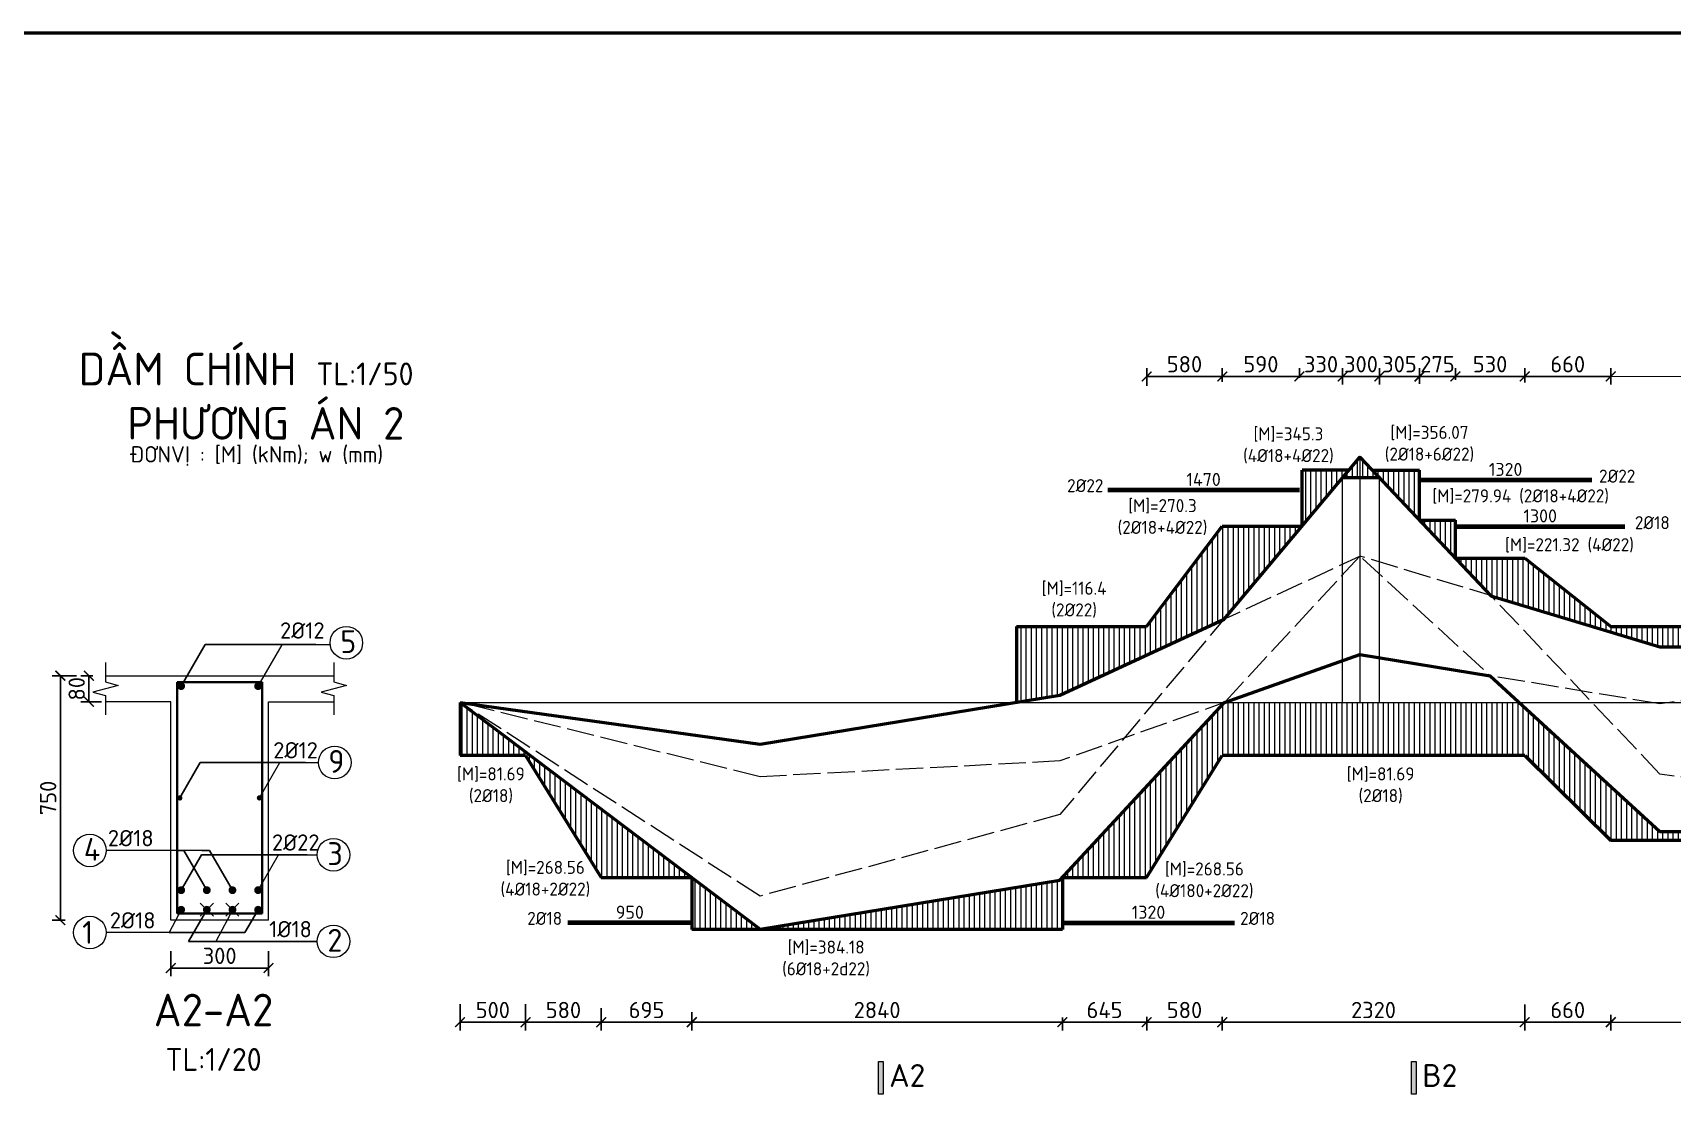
# Model space of a CAD drawing. Header units: millimetres. Extents: x 0 to 4970, y -594 to 1412.
# Drawn here: x 4015.6 to 4267, y 417.7 to 580.8 of the extents above; entities that cross this region are included whole.
import ezdxf

# ---------------------------------------------------------------- set-up
doc = ezdxf.new("R2010")
doc.units = ezdxf.units.MM
doc.header["$LTSCALE"] = 0.35
doc.header["$PDMODE"] = 3
doc.linetypes.add('ACAD_ISO02W100', pattern=[15, 12, -3])
doc.layers.get('0').update_dxf_attribs({"lineweight": 50})
for name, color, linetype, lineweight in [('Cot Dai', 7, 'Continuous', 35), ('Cot thep', 2, 'Continuous', 70), ('Cotthepcat', 3, 'Continuous', 70), ('Duong Bao', 6, 'Continuous', 18), ('DuongBaoBieuDo', 2, 'Continuous', 50), ('Kich Thuoc', 1, 'Continuous', 20), ('Ky Hieu', 4, 'Continuous', 20), ('NetCat', 7, 'Continuous', 20), ('Text', 40, 'Continuous', 20)]:
    doc.layers.add(name, color=color, linetype=linetype, lineweight=lineweight)
doc.styles.get("Standard").update_dxf_attribs({"font": 'isocpeur.ttf'})
doc.styles.add('VN', font='')
doc.styles.get('VN').set_extended_font_data('TCVN 7284')
doc.dimstyles.new('Dim20', dxfattribs={"dimtxt": 2.5, "dimasz": 1.5, "dimexe": 1.25, "dimexo": 0.625, "dimtad": 1, "dimlfac": 20, "dimtxsty": 'Standard', "dimblk": 'ARCHTICK', "dimcen": 2.5, "dimadec": 0, "dimazin": 0, "dimtfac": 1, "dimtmove": 0, "dimatfit": 3, "dimfxl": 1, "dimarcsym": 0})
doc.dimstyles.new('Dim50', dxfattribs={"dimtxt": 2.5, "dimasz": 1.5, "dimexe": 1.25, "dimexo": 0.625, "dimtad": 1, "dimlfac": 50, "dimtxsty": 'Standard', "dimblk": 'ARCHTICK', "dimcen": 2.5, "dimadec": 0, "dimazin": 0, "dimtfac": 1, "dimtmove": 0, "dimatfit": 3, "dimfxl": 1, "dimarcsym": 0})
doc.dimstyles.new('Dim50KT', dxfattribs={"dimtxt": 2.5, "dimasz": 1.5, "dimexe": 1.25, "dimexo": 0.625, "dimtad": 1, "dimlfac": 50, "dimtxsty": 'Standard', "dimblk": 'ARCHTICK', "dimcen": 2.5, "dimse1": 1, "dimse2": 1, "dimsd1": 1, "dimsd2": 1, "dimadec": 0, "dimazin": 0, "dimtfac": 1, "dimtmove": 0, "dimatfit": 3, "dimfxl": 1, "dimarcsym": 0})
doc.dimstyles.new('ISO-25', dxfattribs={"dimtxt": 2.5, "dimasz": 2.5, "dimexe": 1.25, "dimexo": 0.625, "dimtad": 1, "dimtxsty": 'Standard', "dimcen": 2.5, "dimadec": 0, "dimazin": 0, "dimtfac": 1, "dimtmove": 0, "dimatfit": 3, "dimfxl": 1, "dimarcsym": 0})

# ---------------------------------------------------------------- blocks, each defined once
blk = doc.blocks.new('_ArchTick')
at = {"color": 0, "linetype": 'ByBlock', "const_width": 0.15}
blk.add_lwpolyline([(-0.5, -0.5), (0.5, 0.5)], dxfattribs=at)
blk = doc.blocks.new('*D134')
at = {"layer": 'Defpoints', "color": 0}
for p in [(4244.41, 528.07), (4244.41, 526.52), (4257.61, 526.22)]:
    blk.add_point(p, dxfattribs=at)
at = {"layer": 'Kich Thuoc', "color": 0, "lineweight": -2}
for p, q in [((4244.41, 527.14), (4244.41, 529.32)), ((4257.61, 528.07), (4244.41, 528.07)), ((4257.61, 526.84), (4257.61, 529.32))]:
    blk.add_line(p, q, dxfattribs=at)
at = {"layer": 'Kich Thuoc', "color": 0, "lineweight": -2, "xscale": 1.5, "yscale": 1.5, "zscale": 1.5, "rotation": 180}
blk.add_blockref('_ArchTick', (4244.41, 528.07), dxfattribs=at)
at = {"layer": 'Kich Thuoc', "color": 0, "lineweight": -2, "xscale": 1.5, "yscale": 1.5, "zscale": 1.5}
blk.add_blockref('_ArchTick', (4257.61, 528.07), dxfattribs=at)
at = {"layer": 'Kich Thuoc', "color": 0, "insert": (4251.01, 529.95), "char_height": 2.5, "attachment_point": 5}
blk.add_mtext('660', dxfattribs=at)
blk = doc.blocks.new('_None')
blk = doc.blocks.new('*D135')
at = {"layer": 'Defpoints', "color": 0}
for p in [(4216.49, 528.07), (4216.49, 526.2), (4222.14, 526.2)]:
    blk.add_point(p, dxfattribs=at)
at = {"layer": 'Kich Thuoc', "color": 0, "lineweight": -2}
for p, q in [((4216.49, 526.82), (4216.49, 529.32)), ((4222.14, 528.07), (4216.49, 528.07)), ((4222.14, 526.82), (4222.14, 529.32))]:
    blk.add_line(p, q, dxfattribs=at)
at = {"layer": 'Kich Thuoc', "color": 0, "lineweight": -2, "xscale": 1.5, "yscale": 1.5, "zscale": 1.5, "rotation": 180}
blk.add_blockref('_ArchTick', (4216.49, 528.07), dxfattribs=at)
at = {"layer": 'Kich Thuoc', "color": 0, "lineweight": -2, "xscale": 1.5, "yscale": 1.5, "zscale": 1.5}
blk.add_blockref('_ArchTick', (4222.14, 528.07), dxfattribs=at)
at = {"layer": 'Kich Thuoc', "color": 0, "insert": (4219.31, 529.95), "char_height": 2.5, "attachment_point": 5}
blk.add_mtext('300', dxfattribs=at)
blk = doc.blocks.new('*D136')
at = {"layer": 'Defpoints', "color": 0}
for p in [(4081.14, 432.42), (4091.2, 432.42), (4091.2, 429.02)]:
    blk.add_point(p, dxfattribs=at)
at = {"layer": 'Kich Thuoc', "color": 0, "lineweight": -2}
for p, q in [((4081.14, 431.79), (4081.14, 427.77)), ((4091.2, 431.79), (4091.2, 427.77)), ((4081.14, 429.02), (4091.2, 429.02))]:
    blk.add_line(p, q, dxfattribs=at)
at = {"layer": 'Kich Thuoc', "color": 0, "lineweight": -2, "xscale": 1.5, "yscale": 1.5, "zscale": 1.5, "rotation": 180}
blk.add_blockref('_ArchTick', (4081.14, 429.02), dxfattribs=at)
at = {"layer": 'Kich Thuoc', "color": 0, "lineweight": -2, "xscale": 1.5, "yscale": 1.5, "zscale": 1.5}
blk.add_blockref('_ArchTick', (4091.2, 429.02), dxfattribs=at)
at = {"layer": 'Kich Thuoc', "color": 0, "insert": (4086.17, 430.89), "char_height": 2.5, "attachment_point": 5}
blk.add_mtext('500', dxfattribs=at)
blk = doc.blocks.new('*D137')
at = {"layer": 'Defpoints', "color": 0}
for p in [(4244.41, 432.35), (4257.61, 430.76), (4257.61, 429.02)]:
    blk.add_point(p, dxfattribs=at)
at = {"layer": 'Kich Thuoc', "color": 0, "lineweight": -2}
for p, q in [((4244.41, 431.72), (4244.41, 427.77)), ((4257.61, 430.14), (4257.61, 427.77)), ((4244.41, 429.02), (4257.61, 429.02))]:
    blk.add_line(p, q, dxfattribs=at)
at = {"layer": 'Kich Thuoc', "color": 0, "lineweight": -2, "xscale": 1.5, "yscale": 1.5, "zscale": 1.5, "rotation": 180}
blk.add_blockref('_ArchTick', (4244.41, 429.02), dxfattribs=at)
at = {"layer": 'Kich Thuoc', "color": 0, "lineweight": -2, "xscale": 1.5, "yscale": 1.5, "zscale": 1.5}
blk.add_blockref('_ArchTick', (4257.61, 429.02), dxfattribs=at)
at = {"layer": 'Kich Thuoc', "color": 0, "insert": (4251.01, 430.89), "char_height": 2.5, "attachment_point": 5}
blk.add_mtext('660', dxfattribs=at)
blk = doc.blocks.new('*D148')
at = {"layer": 'Defpoints', "color": 0}
for p in [(4025.47, 482.17), (4024.23, 478.17), (4026.78, 478.17)]:
    blk.add_point(p, dxfattribs=at)
at = {"layer": 'Kich Thuoc', "color": 0, "lineweight": -2}
for p, q in [((4024.85, 482.17), (4022.98, 482.17)), ((4024.23, 482.17), (4024.23, 478.17)), ((4026.15, 478.17), (4022.98, 478.17))]:
    blk.add_line(p, q, dxfattribs=at)
at = {"layer": 'Kich Thuoc', "color": 0, "lineweight": -2, "xscale": 1.5, "yscale": 1.5, "zscale": 1.5}
for p, rotation in [((4024.23, 482.17), 90), ((4024.23, 478.17), 270)]:
    blk.add_blockref('_ArchTick', p, dxfattribs=dict(at, rotation=rotation))
at = {"layer": 'Kich Thuoc', "color": 0, "insert": (4022.35, 480.17), "char_height": 2.5, "attachment_point": 5, "rotation": 90}
blk.add_mtext('80', dxfattribs=at)
blk = doc.blocks.new('*D139')
at = {"layer": 'Defpoints', "color": 0}
for p in [(4022.98, 482.17), (4019.85, 444.67), (4021.22, 444.67)]:
    blk.add_point(p, dxfattribs=at)
at = {"layer": 'Kich Thuoc', "color": 0, "lineweight": -2}
for p, q in [((4022.35, 482.17), (4018.6, 482.17)), ((4019.85, 482.17), (4019.85, 444.67)), ((4020.6, 444.67), (4018.6, 444.67))]:
    blk.add_line(p, q, dxfattribs=at)
at = {"layer": 'Kich Thuoc', "color": 0, "lineweight": -2, "xscale": 1.5, "yscale": 1.5, "zscale": 1.5}
for p, rotation in [((4019.85, 482.17), 90), ((4019.85, 444.67), 270)]:
    blk.add_blockref('_ArchTick', p, dxfattribs=dict(at, rotation=rotation))
at = {"layer": 'Kich Thuoc', "color": 0, "insert": (4017.97, 463.42), "char_height": 2.5, "attachment_point": 5, "rotation": 90}
blk.add_mtext('750', dxfattribs=at)
blk = doc.blocks.new('*D140')
at = {"layer": 'Defpoints', "color": 0}
for p in [(4036.78, 440.55), (4051.78, 440.55), (4051.78, 437.33)]:
    blk.add_point(p, dxfattribs=at)
at = {"layer": 'Kich Thuoc', "color": 0, "lineweight": -2}
for p, q in [((4036.78, 439.93), (4036.78, 436.08)), ((4051.78, 439.93), (4051.78, 436.08)), ((4036.78, 437.33), (4051.78, 437.33))]:
    blk.add_line(p, q, dxfattribs=at)
at = {"layer": 'Kich Thuoc', "color": 0, "lineweight": -2, "xscale": 1.5, "yscale": 1.5, "zscale": 1.5, "rotation": 180}
blk.add_blockref('_ArchTick', (4036.78, 437.33), dxfattribs=at)
at = {"layer": 'Kich Thuoc', "color": 0, "lineweight": -2, "xscale": 1.5, "yscale": 1.5, "zscale": 1.5}
blk.add_blockref('_ArchTick', (4051.78, 437.33), dxfattribs=at)
at = {"layer": 'Kich Thuoc', "color": 0, "insert": (4044.28, 439.2), "char_height": 2.5, "attachment_point": 5}
blk.add_mtext('300', dxfattribs=at)
blk = doc.blocks.new('*D167')
at = {"layer": 'Defpoints', "color": 0}
for p in [(4091.2, 431.79), (4102.8, 431.79), (4102.8, 429.02)]:
    blk.add_point(p, dxfattribs=at)
at = {"layer": 'Kich Thuoc', "color": 0, "lineweight": -2}
for p, q in [((4091.2, 431.17), (4091.2, 427.77)), ((4102.8, 431.17), (4102.8, 427.77)), ((4091.2, 429.02), (4102.8, 429.02))]:
    blk.add_line(p, q, dxfattribs=at)
at = {"layer": 'Kich Thuoc', "color": 0, "lineweight": -2, "xscale": 1.5, "yscale": 1.5, "zscale": 1.5, "rotation": 180}
blk.add_blockref('_ArchTick', (4091.2, 429.02), dxfattribs=at)
at = {"layer": 'Kich Thuoc', "color": 0, "lineweight": -2, "xscale": 1.5, "yscale": 1.5, "zscale": 1.5}
blk.add_blockref('_ArchTick', (4102.8, 429.02), dxfattribs=at)
at = {"layer": 'Kich Thuoc', "color": 0, "insert": (4097, 430.89), "char_height": 2.5, "attachment_point": 5}
blk.add_mtext('580', dxfattribs=at)
blk = doc.blocks.new('*D168')
at = {"layer": 'Defpoints', "color": 0}
for p in [(4102.8, 431.17), (4116.68, 431.17), (4116.68, 429.02)]:
    blk.add_point(p, dxfattribs=at)
at = {"layer": 'Kich Thuoc', "color": 0, "lineweight": -2}
for p, q in [((4102.8, 430.54), (4102.8, 427.77)), ((4116.68, 430.54), (4116.68, 427.77)), ((4102.8, 429.02), (4116.68, 429.02))]:
    blk.add_line(p, q, dxfattribs=at)
at = {"layer": 'Kich Thuoc', "color": 0, "lineweight": -2, "xscale": 1.5, "yscale": 1.5, "zscale": 1.5, "rotation": 180}
blk.add_blockref('_ArchTick', (4102.8, 429.02), dxfattribs=at)
at = {"layer": 'Kich Thuoc', "color": 0, "lineweight": -2, "xscale": 1.5, "yscale": 1.5, "zscale": 1.5}
blk.add_blockref('_ArchTick', (4116.68, 429.02), dxfattribs=at)
at = {"layer": 'Kich Thuoc', "color": 0, "insert": (4109.74, 430.89), "char_height": 2.5, "attachment_point": 5}
blk.add_mtext('695', dxfattribs=at)
blk = doc.blocks.new('*D169')
at = {"layer": 'Defpoints', "color": 0}
for p in [(4116.68, 430.54), (4173.52, 430.37), (4173.52, 429.02)]:
    blk.add_point(p, dxfattribs=at)
at = {"layer": 'Kich Thuoc', "color": 0, "lineweight": -2}
for p, q in [((4116.68, 429.92), (4116.68, 427.77)), ((4116.68, 429.02), (4173.52, 429.02)), ((4173.52, 429.75), (4173.52, 427.77))]:
    blk.add_line(p, q, dxfattribs=at)
at = {"layer": 'Kich Thuoc', "color": 0, "lineweight": -2, "xscale": 1.5, "yscale": 1.5, "zscale": 1.5, "rotation": 180}
blk.add_blockref('_ArchTick', (4116.68, 429.02), dxfattribs=at)
at = {"layer": 'Kich Thuoc', "color": 0, "lineweight": -2, "xscale": 1.5, "yscale": 1.5, "zscale": 1.5}
blk.add_blockref('_ArchTick', (4173.52, 429.02), dxfattribs=at)
at = {"layer": 'Kich Thuoc', "color": 0, "insert": (4145.1, 430.89), "char_height": 2.5, "attachment_point": 5}
blk.add_mtext('2840', dxfattribs=at)
blk = doc.blocks.new('*D170')
at = {"layer": 'Defpoints', "color": 0}
for p in [(4173.52, 429.75), (4186.44, 429.75), (4186.44, 429.02)]:
    blk.add_point(p, dxfattribs=at)
at = {"layer": 'Kich Thuoc', "color": 0, "lineweight": -2}
for p, q in [((4173.52, 429.12), (4173.52, 427.77)), ((4173.52, 429.02), (4186.44, 429.02)), ((4186.44, 429.12), (4186.44, 427.77))]:
    blk.add_line(p, q, dxfattribs=at)
at = {"layer": 'Kich Thuoc', "color": 0, "lineweight": -2, "xscale": 1.5, "yscale": 1.5, "zscale": 1.5, "rotation": 180}
blk.add_blockref('_ArchTick', (4173.52, 429.02), dxfattribs=at)
at = {"layer": 'Kich Thuoc', "color": 0, "lineweight": -2, "xscale": 1.5, "yscale": 1.5, "zscale": 1.5}
blk.add_blockref('_ArchTick', (4186.44, 429.02), dxfattribs=at)
at = {"layer": 'Kich Thuoc', "color": 0, "insert": (4179.98, 430.89), "char_height": 2.5, "attachment_point": 5}
blk.add_mtext('645', dxfattribs=at)
blk = doc.blocks.new('*D171')
at = {"layer": 'Defpoints', "color": 0}
for p in [(4186.44, 430.45), (4198.04, 430.45), (4198.04, 429.02)]:
    blk.add_point(p, dxfattribs=at)
at = {"layer": 'Kich Thuoc', "color": 0, "lineweight": -2}
for p, q in [((4186.44, 429.82), (4186.44, 427.77)), ((4186.44, 429.02), (4198.04, 429.02)), ((4198.04, 429.82), (4198.04, 427.77))]:
    blk.add_line(p, q, dxfattribs=at)
at = {"layer": 'Kich Thuoc', "color": 0, "lineweight": -2, "xscale": 1.5, "yscale": 1.5, "zscale": 1.5, "rotation": 180}
blk.add_blockref('_ArchTick', (4186.44, 429.02), dxfattribs=at)
at = {"layer": 'Kich Thuoc', "color": 0, "lineweight": -2, "xscale": 1.5, "yscale": 1.5, "zscale": 1.5}
blk.add_blockref('_ArchTick', (4198.04, 429.02), dxfattribs=at)
at = {"layer": 'Kich Thuoc', "color": 0, "insert": (4192.24, 430.89), "char_height": 2.5, "attachment_point": 5}
blk.add_mtext('580', dxfattribs=at)
blk = doc.blocks.new('*D172')
at = {"layer": 'Defpoints', "color": 0}
for p in [(4198.04, 429.82), (4244.41, 429.82), (4244.41, 429.02)]:
    blk.add_point(p, dxfattribs=at)
at = {"layer": 'Kich Thuoc', "color": 0, "lineweight": -2}
for p, q in [((4198.04, 429.2), (4198.04, 427.77)), ((4198.04, 429.02), (4244.41, 429.02)), ((4244.41, 429.2), (4244.41, 427.77))]:
    blk.add_line(p, q, dxfattribs=at)
at = {"layer": 'Kich Thuoc', "color": 0, "lineweight": -2, "xscale": 1.5, "yscale": 1.5, "zscale": 1.5, "rotation": 180}
blk.add_blockref('_ArchTick', (4198.04, 429.02), dxfattribs=at)
at = {"layer": 'Kich Thuoc', "color": 0, "lineweight": -2, "xscale": 1.5, "yscale": 1.5, "zscale": 1.5}
blk.add_blockref('_ArchTick', (4244.41, 429.02), dxfattribs=at)
at = {"layer": 'Kich Thuoc', "color": 0, "insert": (4221.23, 430.89), "char_height": 2.5, "attachment_point": 5}
blk.add_mtext('2320', dxfattribs=at)
blk = doc.blocks.new('*D173')
at = {"layer": 'Defpoints', "color": 0}
for p in [(4198.04, 528.07), (4186.44, 526), (4198.04, 526.62)]:
    blk.add_point(p, dxfattribs=at)
at = {"layer": 'Kich Thuoc', "color": 0, "lineweight": -2}
for p, q in [((4186.44, 526.62), (4186.44, 529.32)), ((4186.44, 528.07), (4198.04, 528.07)), ((4198.04, 527.25), (4198.04, 529.32))]:
    blk.add_line(p, q, dxfattribs=at)
at = {"layer": 'Kich Thuoc', "color": 0, "lineweight": -2, "xscale": 1.5, "yscale": 1.5, "zscale": 1.5, "rotation": 180}
blk.add_blockref('_ArchTick', (4186.44, 528.07), dxfattribs=at)
at = {"layer": 'Kich Thuoc', "color": 0, "lineweight": -2, "xscale": 1.5, "yscale": 1.5, "zscale": 1.5}
blk.add_blockref('_ArchTick', (4198.04, 528.07), dxfattribs=at)
at = {"layer": 'Kich Thuoc', "color": 0, "insert": (4192.24, 529.95), "char_height": 2.5, "attachment_point": 5}
blk.add_mtext('580', dxfattribs=at)
blk = doc.blocks.new('*D174')
at = {"layer": 'Defpoints', "color": 0}
for p in [(4228.29, 528.07), (4222.14, 526.82), (4228.29, 526.32)]:
    blk.add_point(p, dxfattribs=at)
at = {"layer": 'Kich Thuoc', "color": 0, "lineweight": -2}
for p, q in [((4222.14, 527.45), (4222.14, 529.32)), ((4222.14, 528.07), (4228.29, 528.07)), ((4228.29, 526.94), (4228.29, 529.32))]:
    blk.add_line(p, q, dxfattribs=at)
at = {"layer": 'Kich Thuoc', "color": 0, "lineweight": -2, "xscale": 1.5, "yscale": 1.5, "zscale": 1.5, "rotation": 180}
blk.add_blockref('_ArchTick', (4222.14, 528.07), dxfattribs=at)
at = {"layer": 'Kich Thuoc', "color": 0, "lineweight": -2, "xscale": 1.5, "yscale": 1.5, "zscale": 1.5}
blk.add_blockref('_ArchTick', (4228.29, 528.07), dxfattribs=at)
at = {"layer": 'Kich Thuoc', "color": 0, "insert": (4225.21, 529.95), "char_height": 2.5, "attachment_point": 5}
blk.add_mtext('305', dxfattribs=at)
blk = doc.blocks.new('*D175')
at = {"layer": 'Defpoints', "color": 0}
for p in [(4233.79, 528.07), (4228.29, 526.94), (4233.79, 526.94)]:
    blk.add_point(p, dxfattribs=at)
at = {"layer": 'Kich Thuoc', "color": 0, "lineweight": -2}
for p, q in [((4228.29, 527.57), (4228.29, 529.32)), ((4228.29, 528.07), (4233.79, 528.07)), ((4233.79, 527.57), (4233.79, 529.32))]:
    blk.add_line(p, q, dxfattribs=at)
at = {"layer": 'Kich Thuoc', "color": 0, "lineweight": -2, "xscale": 1.5, "yscale": 1.5, "zscale": 1.5, "rotation": 180}
blk.add_blockref('_ArchTick', (4228.29, 528.07), dxfattribs=at)
at = {"layer": 'Kich Thuoc', "color": 0, "lineweight": -2, "xscale": 1.5, "yscale": 1.5, "zscale": 1.5}
blk.add_blockref('_ArchTick', (4233.79, 528.07), dxfattribs=at)
at = {"layer": 'Kich Thuoc', "color": 0, "insert": (4231.04, 529.95), "char_height": 2.5, "attachment_point": 5}
blk.add_mtext('275', dxfattribs=at)
blk = doc.blocks.new('*D176')
at = {"layer": 'Defpoints', "color": 0}
for p in [(4244.41, 528.07), (4233.79, 527.57), (4244.41, 527.14)]:
    blk.add_point(p, dxfattribs=at)
at = {"layer": 'Kich Thuoc', "color": 0, "lineweight": -2}
for p, q in [((4233.79, 528.19), (4233.79, 529.32)), ((4233.79, 528.07), (4244.41, 528.07)), ((4244.41, 527.77), (4244.41, 529.32))]:
    blk.add_line(p, q, dxfattribs=at)
at = {"layer": 'Kich Thuoc', "color": 0, "lineweight": -2, "xscale": 1.5, "yscale": 1.5, "zscale": 1.5, "rotation": 180}
blk.add_blockref('_ArchTick', (4233.79, 528.07), dxfattribs=at)
at = {"layer": 'Kich Thuoc', "color": 0, "lineweight": -2, "xscale": 1.5, "yscale": 1.5, "zscale": 1.5}
blk.add_blockref('_ArchTick', (4244.41, 528.07), dxfattribs=at)
at = {"layer": 'Kich Thuoc', "color": 0, "insert": (4239.1, 529.95), "char_height": 2.5, "attachment_point": 5}
blk.add_mtext('530', dxfattribs=at)
blk = doc.blocks.new('*D180')
at = {"layer": 'Defpoints', "color": 0}
for p in [(4097.68, 444.27), (4116.68, 444.27), (4116.68, 444.27)]:
    blk.add_point(p, dxfattribs=at)
at = {"layer": 'Kich Thuoc', "color": 0, "insert": (4107.18, 445.89), "char_height": 2.5, "attachment_point": 5}
blk.add_mtext('{\\H0.8x;950}', dxfattribs=at)
blk = doc.blocks.new('*D181')
at = {"layer": 'Defpoints', "color": 0}
for p in [(4173.52, 444.27), (4199.92, 444.27), (4199.92, 444.27)]:
    blk.add_point(p, dxfattribs=at)
at = {"layer": 'Kich Thuoc', "color": 0, "insert": (4186.72, 445.89), "char_height": 2.5, "attachment_point": 5}
blk.add_mtext('{\\H0.8x;1320}', dxfattribs=at)
blk = doc.blocks.new('*D182')
at = {"layer": 'Defpoints', "color": 0}
for p in [(4180.47, 510.65), (4209.87, 510.65), (4209.87, 510.65)]:
    blk.add_point(p, dxfattribs=at)
at = {"layer": 'Kich Thuoc', "color": 0, "insert": (4195.17, 512.27), "char_height": 2.5, "attachment_point": 5}
blk.add_mtext('{\\H0.8x;1470}', dxfattribs=at)
blk = doc.blocks.new('*D183')
at = {"layer": 'Defpoints', "color": 0}
for p in [(4228.29, 512.19), (4254.69, 512.19), (4254.69, 512.19)]:
    blk.add_point(p, dxfattribs=at)
at = {"layer": 'Kich Thuoc', "color": 0, "insert": (4241.49, 513.81), "char_height": 2.5, "attachment_point": 5}
blk.add_mtext('{\\H0.8x;1320}', dxfattribs=at)
blk = doc.blocks.new('*D184')
at = {"layer": 'Defpoints', "color": 0}
for p in [(4233.79, 505.05), (4259.79, 505.05), (4259.79, 505.05)]:
    blk.add_point(p, dxfattribs=at)
at = {"layer": 'Kich Thuoc', "color": 0, "insert": (4246.79, 506.68), "char_height": 2.5, "attachment_point": 5}
blk.add_mtext('{\\H0.8x;1300}', dxfattribs=at)
blk = doc.blocks.new('*D185')
at = {"layer": 'Defpoints', "color": 0}
for p in [(4209.87, 528.07), (4198.04, 527.25), (4209.87, 527.25)]:
    blk.add_point(p, dxfattribs=at)
at = {"layer": 'Kich Thuoc', "color": 0, "lineweight": -2}
for p, q in [((4198.04, 527.87), (4198.04, 529.32)), ((4198.04, 528.07), (4209.87, 528.07)), ((4209.87, 527.87), (4209.87, 529.32))]:
    blk.add_line(p, q, dxfattribs=at)
at = {"layer": 'Kich Thuoc', "color": 0, "lineweight": -2, "xscale": 1.5, "yscale": 1.5, "zscale": 1.5, "rotation": 180}
blk.add_blockref('_ArchTick', (4198.04, 528.07), dxfattribs=at)
at = {"layer": 'Kich Thuoc', "color": 0, "lineweight": -2, "xscale": 1.5, "yscale": 1.5, "zscale": 1.5}
blk.add_blockref('_ArchTick', (4209.87, 528.07), dxfattribs=at)
at = {"layer": 'Kich Thuoc', "color": 0, "insert": (4203.96, 529.95), "char_height": 2.5, "attachment_point": 5}
blk.add_mtext('590', dxfattribs=at)
blk = doc.blocks.new('*D186')
at = {"layer": 'Defpoints', "color": 0}
for p in [(4216.49, 528.07), (4209.87, 527.25), (4216.49, 527.25)]:
    blk.add_point(p, dxfattribs=at)
at = {"layer": 'Kich Thuoc', "color": 0, "lineweight": -2}
for p, q in [((4209.87, 527.87), (4209.87, 529.32)), ((4209.87, 528.07), (4216.49, 528.07)), ((4216.49, 527.87), (4216.49, 529.32))]:
    blk.add_line(p, q, dxfattribs=at)
at = {"layer": 'Kich Thuoc', "color": 0, "lineweight": -2, "xscale": 1.5, "yscale": 1.5, "zscale": 1.5, "rotation": 180}
blk.add_blockref('_ArchTick', (4209.87, 528.07), dxfattribs=at)
at = {"layer": 'Kich Thuoc', "color": 0, "lineweight": -2, "xscale": 1.5, "yscale": 1.5, "zscale": 1.5}
blk.add_blockref('_ArchTick', (4216.49, 528.07), dxfattribs=at)
at = {"layer": 'Kich Thuoc', "color": 0, "insert": (4213.18, 529.95), "char_height": 2.5, "attachment_point": 5}
blk.add_mtext('330', dxfattribs=at)

msp = doc.modelspace()

# ---------------------------------------------------------------- hatches: boundary and pattern name
at = {"layer": 'Ky Hieu'}
h = msp.add_hatch(dxfattribs=at)
h.set_pattern_fill('LINE', color=256, scale=0.25, angle=90, style=0)
h.paths.add_polyline_path([(4081.143276, 478.077466), (4081.143276, 469.907466), (4091.199625, 469.907466), (4102.799625, 451.217466), (4116.681574, 451.217466)])
h.paths.add_polyline_path([(4116.681574, 451.217466), (4116.681574, 443.257466), (4173.52452, 443.257466), (4173.52452, 451.217466), (4173.143276, 450.805466), (4127.143276, 443.310466)])
h.paths.add_polyline_path([(4198.039692, 469.907466), (4244.413927, 469.907466), (4257.613927, 456.867466), (4288.143276, 456.867466), (4288.143276, 458.256466), (4265.143276, 458.256466), (4243.568123, 478.077466), (4219.143276, 478.077466), (4198.42851, 478.077466), (4198.355292, 478.051434), (4173.52452, 451.217466), (4186.439692, 451.217466)])
h.paths.add_polyline_path([(4198.308653, 490.845578), (4210.275726, 505.107466), (4198.039692, 505.107466), (4186.439692, 489.717466), (4166.471005, 489.717466), (4166.471005, 478.077466), (4173.143276, 479.164466)])
h.paths.add_polyline_path([(4217.475156, 513.687466), (4210.275726, 513.687466), (4210.275726, 505.107466)])
h.paths.add_polyline_path([(4219.143276, 515.675466), (4216.485025, 512.507466), (4219.143276, 512.507466)])
h.paths.add_polyline_path([(4219.143276, 515.675466), (4219.143276, 512.507466), (4222.14235, 512.507466)])
h.paths.add_polyline_path([(4228.286286, 513.687466), (4221.025271, 513.687466), (4228.286286, 506.017466)])
h.paths.add_polyline_path([(4233.786482, 506.017466), (4228.286286, 506.017466), (4233.786482, 500.207466)])
h.paths.add_polyline_path([(4244.413927, 500.207466), (4233.786482, 500.207466), (4239.243994, 494.442554), (4265.143276, 486.616466), (4288.143276, 486.616466), (4288.143276, 489.717466), (4257.613927, 489.717466)])
at = {"layer": 'NetCat'}
h = msp.add_hatch(color=256, dxfattribs=at)
h.paths.add_polyline_path([(4145.322556, 423.000271), (4146.022556, 423.000271), (4146.022556, 418.000271), (4145.322556, 418.000271)])
edge = h.paths.add_edge_path(flags=17)
edge.add_line((4145.322556, 418.000271), (4145.322556, 423.000271))
h = msp.add_hatch(color=256, dxfattribs=at)
h.paths.add_polyline_path([(4227.075209, 423.000271), (4227.775209, 423.000271), (4227.775209, 418.000271), (4227.075209, 418.000271)])
edge = h.paths.add_edge_path(flags=17)
edge.add_line((4227.075209, 418.000271), (4227.075209, 423.000271))

# ---------------------------------------------------------------- linework, layer by layer
msp.add_lwpolyline([(3894.119492, 580.785388), (4432.162004, 580.785388), (4432.162004, 139.638217), (3894.119492, 139.638217)], close=True)
at = {"layer": 'Cot Dai'}
for p, q in [((4037.776611, 481.171555), (4050.776611, 481.171555)), ((4037.776611, 445.671555), (4037.776611, 481.171555)), ((4050.776611, 445.671555), (4050.776611, 481.171555)), ((4050.776611, 445.671555), (4037.776611, 445.671555))]:
    msp.add_line(p, q, dxfattribs=at)
at = {"layer": 'Cot thep'}
for points, const_width in [([(4038.076611, 480.571555, 1), (4038.676611, 480.571555, 1)], 0.6), ([(4049.876611, 480.571555, 1), (4050.476611, 480.571555, 1)], 0.6), ([(4037.976611, 463.421555, 1), (4038.376611, 463.421555, 1)], 0.4), ([(4050.176611, 463.421555, 1), (4050.576611, 463.421555, 1)], 0.4), ([(4042.009944, 449.271555, 1), (4042.609944, 449.271555, 1)], 0.6), ([(4045.943277, 449.271555, 1), (4046.543277, 449.271555, 1)], 0.6), ([(4038.076611, 446.271555, 1), (4038.676611, 446.271555, 1)], 0.6), ([(4042.009944, 446.271555, 1), (4042.609944, 446.271555, 1)], 0.6), ([(4045.943277, 446.271555, 1), (4046.543277, 446.271555, 1)], 0.6), ([(4049.876611, 446.271555, 1), (4050.476611, 446.271555, 1)], 0.6)]:
    msp.add_lwpolyline(points, format="xyb", close=True, dxfattribs=dict(at, const_width=const_width))
at = {"layer": 'Cot thep', "color": 1, "const_width": 0.6}
for points in [[(4038.076611, 449.271555, 1), (4038.676611, 449.271555, 1)], [(4049.876611, 449.271555, 1), (4050.476611, 449.271555, 1)]]:
    msp.add_lwpolyline(points, format="xyb", close=True, dxfattribs=at)
at = {"layer": 'Cotthepcat'}
for p, q in [((4209.87296, 510.645302), (4180.47296, 510.645302)), ((4228.286286, 512.189729), (4254.686286, 512.189729)), ((4233.786482, 505.053021), (4259.786482, 505.053021)), ((4116.681574, 444.267227), (4097.681574, 444.267227)), ((4173.52452, 444.267227), (4199.92452, 444.267227))]:
    msp.add_line(p, q, dxfattribs=at)
at = {"layer": 'Duong Bao'}
for p, q in [((4026.776611, 482.171555), (4061.776611, 482.171555)), ((4036.776611, 478.171555), (4026.776611, 478.171555)), ((4036.776611, 444.671555), (4036.776611, 478.171555)), ((4051.776611, 444.671555), (4051.776611, 478.171555)), ((4051.776611, 478.171555), (4061.776611, 478.171555)), ((4051.776611, 444.671555), (4036.776611, 444.671555))]:
    msp.add_line(p, q, dxfattribs=at)
at = {"layer": 'DuongBaoBieuDo'}
for p, q in [((4217.475156, 513.687466), (4210.275726, 513.687466)), ((4210.275726, 505.107466), (4210.275726, 513.687466)), ((4221.025271, 513.687466), (4228.286286, 513.687466)), ((4228.286286, 506.017466), (4228.286286, 513.687466)), ((4222.14235, 512.507466), (4216.485025, 512.507466)), ((4228.286286, 506.017466), (4233.786482, 506.017466)), ((4233.786482, 500.207466), (4233.786482, 506.017466)), ((4186.439692, 489.717466), (4198.039692, 505.107466)), ((4198.039692, 505.107466), (4210.275726, 505.107466)), ((4233.786482, 500.207466), (4244.413927, 500.207466)), ((4244.413927, 500.207466), (4257.613927, 489.717466)), ((4166.471005, 489.717466), (4186.439692, 489.717466)), ((4166.471005, 489.717466), (4166.471005, 478.077466)), ((4257.613927, 489.717466), (4288.143276, 489.717466)), ((4081.143276, 478.077466), (4081.143276, 469.907466)), ((4091.199625, 469.907466), (4081.143276, 469.907466)), ((4091.199625, 469.907466), (4102.799625, 451.217466)), ((4186.439692, 451.217466), (4198.039692, 469.907466)), ((4244.413927, 469.907466), (4198.039692, 469.907466)), ((4244.413927, 469.907466), (4257.613927, 456.867466)), ((4288.143276, 456.867466), (4257.613927, 456.867466)), ((4102.799625, 451.217466), (4116.681574, 451.217466)), ((4116.681574, 451.217466), (4116.681574, 443.257466)), ((4173.52452, 451.217466), (4186.439692, 451.217466)), ((4173.52452, 451.217466), (4173.52452, 443.257466)), ((4173.52452, 443.257466), (4116.681574, 443.257466))]:
    msp.add_line(p, q, dxfattribs=at)
for points in [[(4081.143276, 478.077466), (4127.143276, 471.670466), (4173.143276, 479.164466), (4198.308653, 490.845578), (4219.143276, 515.675466), (4239.243994, 494.442554), (4265.143276, 486.616466), (4288.143276, 486.616466)], [(4081.143276, 478.077466), (4127.143276, 443.310466), (4173.143276, 450.805466), (4198.355292, 478.051434), (4219.143276, 485.442466), (4239.142238, 482.143507), (4265.143276, 458.256466), (4288.143276, 458.256466), (4288.143276, 457.697466)]]:
    msp.add_lwpolyline(points, dxfattribs=at)
at = {"layer": 'Kich Thuoc'}
for p, q in [((4257.613927, 528.0742), (4288.143276, 528.117512)), ((4219.143276, 515.675466), (4219.143276, 478.077466)), ((4216.485025, 478.077466), (4216.485025, 512.507466)), ((4222.14235, 478.077466), (4222.14235, 512.507466)), ((4216.485025, 478.077466), (4216.485025, 504.627466)), ((4081.143276, 478.077466), (4219.143276, 478.077466)), ((4219.143276, 478.077466), (4288.143276, 478.077466)), ((4257.613927, 429.513358), (4257.613927, 427.768815)), ((4257.613927, 429.018815), (4288.143276, 429.018815))]:
    msp.add_line(p, q, dxfattribs=at)
for p in [(4042.309944, 446.271555), (4046.243277, 446.271555)]:
    msp.add_point(p, dxfattribs=at)
at = {"layer": 'Ky Hieu', "linetype": 'ACAD_ISO02W100'}
for p, q in [((4219.143276, 515.675466), (4173.143276, 460.854466)), ((4265.143276, 467.084466), (4219.143276, 515.675466)), ((4219.143276, 500.516466), (4173.143276, 450.805466)), ((4173.143276, 479.164466), (4219.143276, 500.516466)), ((4265.143276, 486.616466), (4219.143276, 500.516466)), ((4265.143276, 458.256466), (4219.143276, 500.516466)), ((4219.143276, 485.442466), (4173.143276, 469.087466)), ((4265.143276, 477.854466), (4219.143276, 485.442466)), ((4265.143276, 486.616466), (4288.143276, 486.616466)), ((4288.143276, 481.000466), (4265.143276, 477.854466)), ((4081.143276, 478.077466), (4127.143276, 443.310466)), ((4127.143276, 448.363466), (4081.143276, 478.077466)), ((4127.143276, 466.673466), (4081.143276, 478.077466)), ((4127.143276, 471.670466), (4081.143276, 478.077466)), ((4173.143276, 479.164466), (4127.143276, 471.670466)), ((4173.143276, 469.087466), (4127.143276, 466.673466)), ((4288.143276, 463.933466), (4265.143276, 467.084466)), ((4173.143276, 460.854466), (4127.143276, 448.363466)), ((4288.143276, 458.256466), (4265.143276, 458.256466)), ((4173.143276, 450.805466), (4127.143276, 443.310466))]:
    msp.add_line(p, q, dxfattribs=at)
at = {"layer": 'Ky Hieu'}
for p, q in [((4050.176611, 480.571555), (4053.841233, 486.918867)), ((4059.03431, 486.930211), (4061.22181, 486.930211)), ((4265.143276, 478.077466), (4265.143276, 477.854466)), ((4050.376611, 463.421555), (4053.51495, 468.857319)), ((4050.922669, 468.857319), (4059.42181, 468.857319)), ((4041.546617, 455.375407), (4026.873003, 455.375407)), ((4050.176611, 449.271555), (4053.31495, 454.707319)), ((4050.709403, 454.707319), (4059.22181, 454.707319)), ((4038.376611, 446.271555), (4036.541107, 442.770732)), ((4046.382583, 446.53725), (4043.699744, 441.420319)), ((4036.541107, 442.770732), (4026.873003, 442.770732))]:
    msp.add_line(p, q, dxfattribs=at)
for points in [[(4026.776611, 484.171555), (4026.776611, 484.171555), (4026.776611, 481.206831), (4028.708462, 480.689193), (4024.844759, 479.653917), (4026.776611, 479.136279), (4026.776611, 476.171555), (4026.776611, 476.171555)], [(4061.776611, 484.171555), (4061.776611, 484.171555), (4061.776611, 481.206831), (4063.708462, 480.689193), (4059.844759, 479.653917), (4061.776611, 479.136279), (4061.776611, 476.171555), (4061.776611, 476.171555)]]:
    msp.add_lwpolyline(points, dxfattribs=at)
for centre in [(4063.703745, 487.230211), (4061.92181, 468.857319), (4024.373003, 455.375407), (4061.72181, 454.707319), (4024.373003, 442.770732), (4061.72181, 441.420319)]:
    msp.add_circle(centre, 2.5, dxfattribs=at)
at = {"layer": 'NetCat'}
for p, q in [((4145.322556, 418.000271), (4145.322556, 423.000271)), ((4145.322556, 418.000271), (4145.322556, 423.000271)), ((4227.075209, 418.000271), (4227.075209, 423.000271)), ((4227.075209, 418.000271), (4227.075209, 423.000271))]:
    msp.add_line(p, q, dxfattribs=at)
for points in [[(4145.322556, 423.000271), (4146.022556, 423.000271), (4146.022556, 418.000271), (4145.322556, 418.000271), (4145.322556, 423.000271)], [(4227.075209, 423.000271), (4227.775209, 423.000271), (4227.775209, 418.000271), (4227.075209, 418.000271), (4227.075209, 423.000271)]]:
    msp.add_lwpolyline(points, dxfattribs=at)

# ---------------------------------------------------------------- block references
at = {"layer": 'Kich Thuoc', "xscale": 1.5, "yscale": 1.5, "zscale": 1.5, "rotation": 180}
msp.add_blockref('_ArchTick', (4257.613927, 429.018815), dxfattribs=at)

# ---------------------------------------------------------------- texts
at = {"layer": 'Kich Thuoc', "char_height": 2, "width": 8.11304175, "attachment_point": 1, "style": 'VN'}
for s, insert in [('2%%C22', (4255.810019, 513.778104)), ('2%%C22', (4174.24225, 512.320537)), ('2%%C18', (4261.310215, 506.641396)), ('2%%C18', (4091.450864, 445.942462)), ('2%%C18', (4200.777048, 445.942462))]:
    msp.add_mtext(s, dxfattribs=dict(at, insert=insert))
at = {"layer": 'Ky Hieu', "style": 'VN'}
for s, p in [('5', (4062.789722, 485.647077)), ('9', (4060.952734, 467.274184)), ('4', (4023.45898, 453.792272)), ('3', (4060.807787, 453.124184)), ('1', (4023.201168, 441.044251)), ('2', (4060.807787, 439.837184))]:
    msp.add_text(s, height=3.5, dxfattribs=at).set_placement(p)
at = {"layer": 'Ky Hieu', "char_height": 2.5}
for s, insert, attachment_point in [('2%%C12', (4053.537707, 487.855211), 7), ('2%%C12', (4052.500662, 469.482319), 7), ('2%%C18', (4034.153842, 456.000407), 9), ('2%%C22', (4052.300662, 455.332319), 7), ('2%%C18', (4034.448375, 443.395732), 9), ('1%%C18', (4058.420887, 442.045319), 9)]:
    msp.add_mtext(s, dxfattribs=dict(at, insert=insert, attachment_point=attachment_point))
at = {"layer": 'Text', "style": 'VN'}
for s, insert, char_height, width, attachment_point in [('^I     DẦM CHÍNH {\\H0.7x;TL:1/50}\\P        PHƯƠNG ÁN 2', (4039.2229, 518.368286), 5, 119.00779123, 8), ('[M]=345.3\\P(4%%C18+4%%C22)', (4208.180509, 517.499608), 2, 28.27522987, 5), ('[M]=356.07\\P(2%%C18+6%%C22)', (4229.809928, 517.725372), 2, 28.27522987, 5), ('ĐƠNVỊ : [M] (kNm); w (mm)', (4049.930775, 515.864293), 2.5, 43.36754411, 5), ('[M]=279.94 (2%%C18+4%%C22)', (4243.799965, 509.652412), 2, 28.27522987, 5), ('[M]=270.3\\P(2%%C18+4%%C22)', (4188.867611, 506.489801), 2, 28.27522987, 5), ('[M]=221.32 (4%%C22)', (4251.286553, 502.165824), 2, 28.27522987, 5), ('[M]=116.4 \\P(2%%C22)', (4175.316274, 493.827716), 2, 28.27522987, 5), ('[M]=81.69 \\P(2%%C18)', (4085.88373, 465.340709), 2, 28.27522987, 5), ('[M]=81.69 \\P(2%%C18)', (4222.318993, 465.340709), 2, 28.27522987, 5), ('[M]=268.56 \\P(4%%C18+2%%C22)', (4094.23006, 451.003922), 2, 28.27522987, 5), ('[M]=268.56 \\P(4%%C180+2%%C22)', (4195.293004, 450.763505), 2, 28.27522987, 5), ('[M]=384.18 \\P(6%%C18+2d22)', (4137.274218, 438.780163), 2, 28.27522987, 5), ('\\pt5;A2-A2\\P{\\H0.7x;TL:1/20}', (4043.341736, 427.473012), 5, 43.59497134, 5)]:
    msp.add_mtext(s, dxfattribs=dict(at, insert=insert, char_height=char_height, width=width, attachment_point=attachment_point))
at = {"layer": 'Text', "char_height": 3.5, "width": 11.43756339, "attachment_point": 1}
for s, insert in [('A2', (4146.94595, 422.597638)), ('B2', (4228.698604, 422.597638))]:
    msp.add_mtext(s, dxfattribs=dict(at, insert=insert))

# ---------------------------------------------------------------- dimensions: what is measured, and where the dimension line sits
at = {"layer": 'Kich Thuoc'}
for base, p1, p2, dimstyle, picture, middle in [((4198.039692, 528.0742), (4186.439692, 525.99995), (4198.039692, 526.62495), 'Dim50', '*D173', (4192.239692, 529.9492)), ((4051.776611, 437.328812), (4036.776611, 440.552803), (4051.776611, 440.552803), 'Dim20', '*D140', (4044.276611, 439.203812)), ((4102.799625, 429.018815), (4091.199625, 431.792328), (4102.799625, 431.792328), 'Dim50', '*D167', (4096.999625, 430.893815)), ((4198.039692, 429.018815), (4186.439692, 430.44716), (4198.039692, 430.44716), 'Dim50', '*D171', (4192.239692, 430.893815))]:
    dim = msp.add_linear_dim(base=base, p1=p1, p2=p2, dimstyle=dimstyle, dxfattribs=at)
    dim.commit()
    dim.dimension.update_dxf_attribs({"geometry": picture, "text_midpoint": middle})
for base, p1, p2, text, dimstyle, picture, middle in [((4209.87296, 528.0742), (4198.039692, 527.24995), (4209.87296, 527.24995), '590', 'Dim50', '*D185', (4203.956326, 529.9492)), ((4216.485025, 528.0742), (4209.87296, 527.24995), (4216.485025, 527.24995), '330', 'Dim50', '*D186', (4213.178993, 529.9492)), ((4244.413927, 528.0742), (4233.786482, 527.566541), (4244.413927, 527.144257), '530', 'Dim50', '*D176', (4239.100204, 529.9492)), ((4254.686286, 512.189729), (4228.286286, 512.189729), (4254.686286, 512.189729), '{\\H0.8x;<>}', 'Dim50KT', '*D183', (4241.486286, 513.814729)), ((4209.87296, 510.645302), (4180.47296, 510.645302), (4209.87296, 510.645302), '{\\H0.8x;<>}', 'Dim50KT', '*D182', (4195.17296, 512.270302)), ((4259.786482, 505.053021), (4233.786482, 505.053021), (4259.786482, 505.053021), '{\\H0.8x;<>}', 'Dim50KT', '*D184', (4246.786482, 506.678021)), ((4116.681574, 444.267227), (4097.681574, 444.267227), (4116.681574, 444.267227), '{\\H0.8x;<>}', 'Dim50KT', '*D180', (4107.181574, 445.892227)), ((4199.92452, 444.267227), (4173.52452, 444.267227), (4199.92452, 444.267227), '{\\H0.8x;<>}', 'Dim50KT', '*D181', (4186.72452, 445.892227)), ((4116.681574, 429.018815), (4102.799625, 431.167328), (4116.681574, 431.167328), '695', 'Dim50', '*D168', (4109.740599, 430.893815)), ((4173.52452, 429.018815), (4116.681574, 430.542328), (4173.52452, 430.372362), '2840', 'Dim50', '*D169', (4145.103047, 430.893815)), ((4186.439692, 429.018815), (4173.52452, 429.747362), (4186.439692, 429.747362), '645', 'Dim50', '*D170', (4179.982106, 430.893815)), ((4244.413927, 429.018815), (4198.039692, 429.82216), (4244.413927, 429.82216), '2320', 'Dim50', '*D172', (4221.226809, 430.893815))]:
    dim = msp.add_linear_dim(base=base, p1=p1, p2=p2, text=text, dimstyle=dimstyle, dxfattribs=at)
    dim.commit()
    dim.dimension.update_dxf_attribs({"geometry": picture, "text_midpoint": middle})
for base, p1, p2, text, picture, middle in [((4216.485025, 528.0742), (4222.14235, 526.197398), (4216.485025, 526.197398), '300', '*D135', (4219.313688, 528.0742)), ((4228.286286, 528.0742), (4222.14235, 526.822398), (4228.286286, 526.316541), '305', '*D174', (4225.214318, 528.0742)), ((4233.786482, 528.0742), (4228.286286, 526.941541), (4233.786482, 526.941541), '275', '*D175', (4231.036384, 528.0742)), ((4091.199625, 429.018815), (4081.143276, 432.417328), (4091.199625, 432.417328), '500', '*D136', (4086.171451, 429.018815))]:
    dim = msp.add_linear_dim(base=base, p1=p1, p2=p2, text=text, dimstyle='Dim50', dxfattribs=at)
    dim.commit()
    dim.dimension.update_dxf_attribs({"geometry": picture, "text_midpoint": middle, "dimtype": 160})
for base, p1, p2, override, picture, middle in [((4244.413927, 528.0742), (4257.613927, 526.215796), (4244.413927, 526.519257), {"dimtmove": 1, "dimldrblk": 'None'}, '*D134', (4251.013927, 529.9492)), ((4257.613927, 429.018815), (4244.413927, 432.347171), (4257.613927, 430.763358), {"dimtmove": 1}, '*D137', (4251.013927, 430.893815))]:
    dim = msp.add_linear_dim(base=base, p1=p1, p2=p2, dimstyle='Dim50', override=override, dxfattribs=at)
    dim.commit()
    dim.dimension.update_dxf_attribs({"geometry": picture, "text_midpoint": middle})
dim = msp.add_linear_dim(base=(4019.847889, 444.671555), p1=(4022.976032, 482.171555), p2=(4021.22331, 444.671555), angle=90, dimstyle='Dim20', dxfattribs=at)
dim.commit()
dim.dimension.update_dxf_attribs({"geometry": '*D139', "text_midpoint": (4017.972889, 463.421555)})
dim = msp.add_linear_dim(base=(4024.226032, 478.171555), p1=(4025.474736, 482.171555), p2=(4026.776611, 478.171555), angle=90, dimstyle='Dim20', dxfattribs=at)
dim.commit()
dim.dimension.update_dxf_attribs({"geometry": '*D148', "text_midpoint": (4024.226032, 480.171555), "dimtype": 160})

# ---------------------------------------------------------------- leaders
at = {"layer": 'Ky Hieu'}
for points in [[(4038.376611, 480.571555), (4042.047783, 486.930211), (4059.03431, 486.930211)], [(4042.309944, 449.271555), (4038.785884, 455.375407), (4037.613284, 455.375407)], [(4046.243277, 449.271555), (4042.719217, 455.375407), (4041.546617, 455.375407)], [(4050.176611, 446.271555), (4048.15541, 442.770732), (4036.541107, 442.770732)], [(4050.176611, 446.271555), (4048.15541, 442.770732), (4037.555149, 442.770732)], [(4042.309944, 446.271555), (4039.509082, 441.420319), (4059.22181, 441.420319)]]:
    msp.add_leader(points, dimstyle='ISO-25', override={"dimgap": 0.625, "dimtad": 1, "dimldrblk": 'None'}, dxfattribs=at)
at = {"layer": 'Ky Hieu', "annotation_type": 0, "has_hookline": 1, "hookline_direction": 0}
for points, text_width in [([(4038.176611, 463.421555), (4041.31495, 468.857319), (4050.297669, 468.857319)], 6.5), ([(4038.376611, 449.271555), (4041.51495, 454.707319), (4050.097669, 454.707319)], 7)]:
    msp.add_leader(points, dimstyle='ISO-25', override={"dimgap": 0.625, "dimtad": 1, "dimldrblk": 'None'}, dxfattribs=dict(at, text_width=text_width))

doc.saveas('drawing.dxf')
